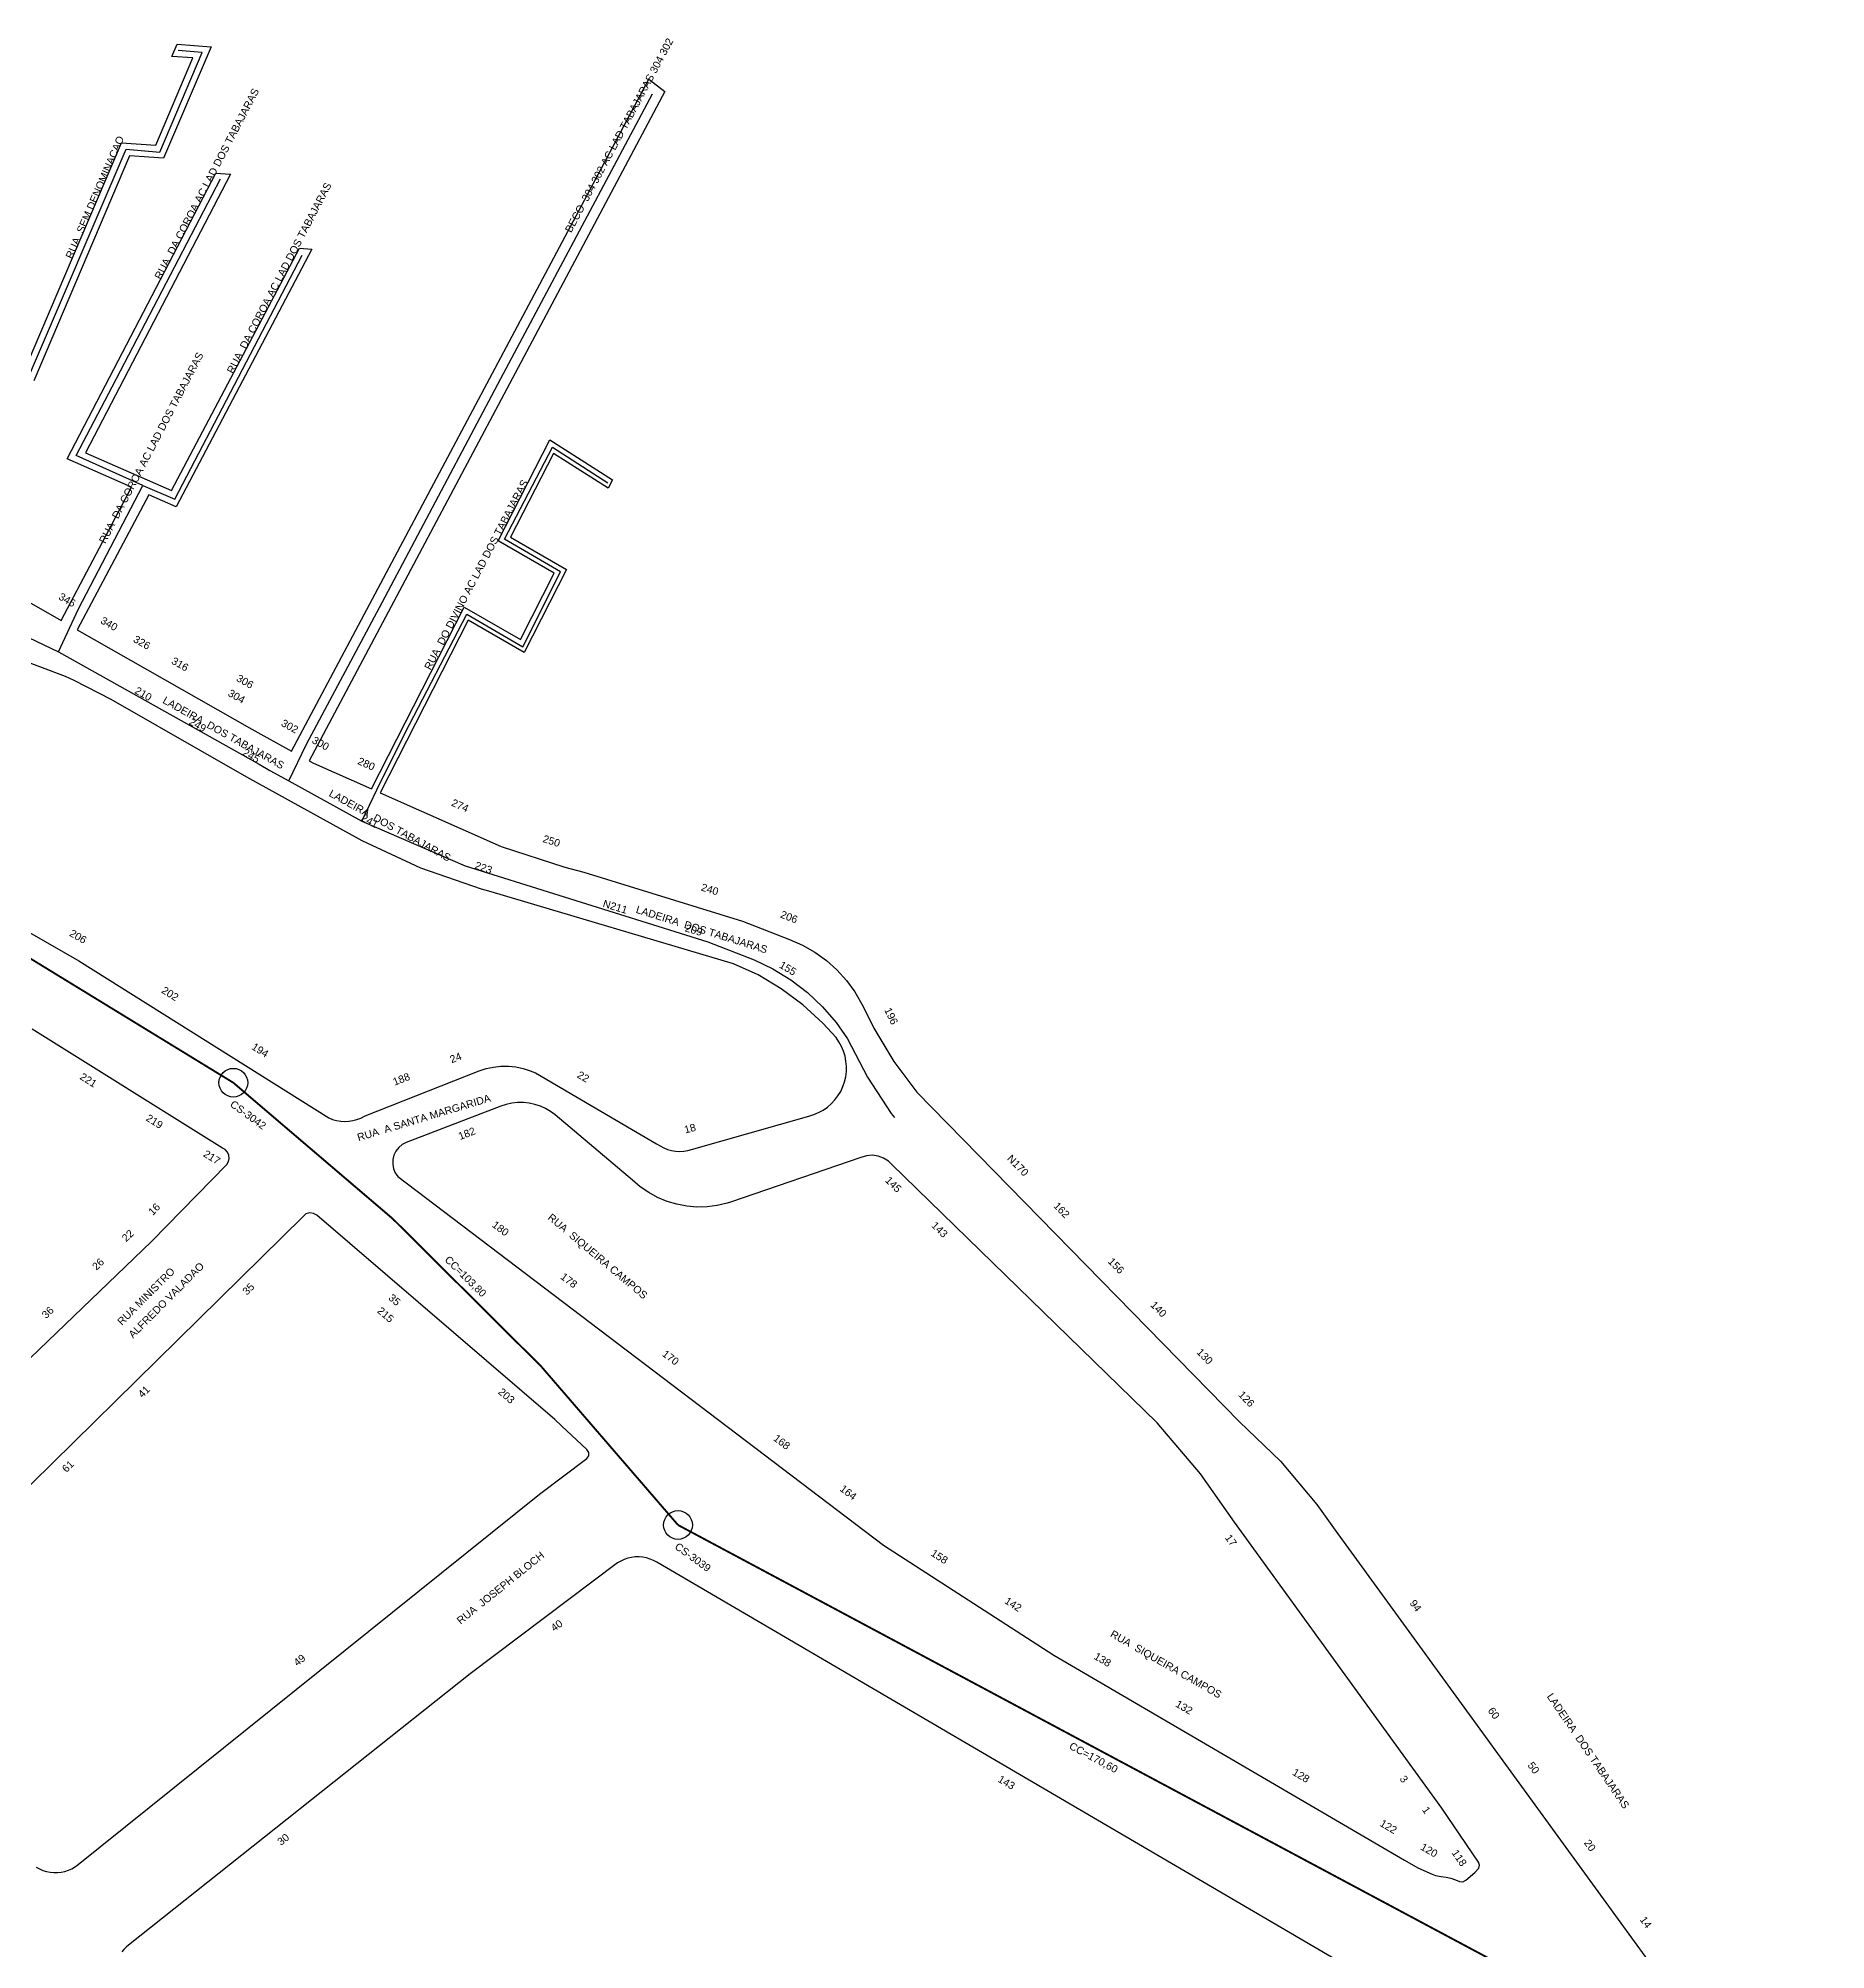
# Model space of a CAD drawing. Header units: millimetres. Extents: x 617751 to 636088, y 68402 to 77988.
# Drawn here: x 629281.1 to 629568.1, y 71843.8 to 72150.7 of the extents above; entities that cross this region are included whole.
import ezdxf

# ---------------------------------------------------------------- set-up
doc = ezdxf.new("R2010")
doc.units = ezdxf.units.MM
doc.header["$LTSCALE"] = 3
doc.header["$MEASUREMENT"] = 0
for name, color, linetype in [('ALINHAMENTO PREDIAL', 120, 'Continuous'), ('CAIXAS SUB.', 7, 'Continuous'), ('METRAGEM', 7, 'Continuous'), ('NOME LOGRADOURO', 252, 'Continuous'), ('NUMERAÇÃO', 7, 'Continuous')]:
    doc.layers.add(name, color=color, linetype=linetype)
doc.styles.add('ARIAL', font='arial.ttf')
doc.styles.get("Standard").update_dxf_attribs({"font": 'arial.ttf'})

msp = doc.modelspace()

# ---------------------------------------------------------------- linework, layer by layer
at = {"color": 1, "const_width": 0.3}
msp.add_lwpolyline([(629548.04, 71800.88), (629524.84, 71836.58), (629383.84, 71911.95, 0.057266), (629312.46, 71982.96), (629200.69, 72051.38), (629138.49, 72090.28), (629134.76, 72092.6)], format="xyb", dxfattribs=at)
at = {"layer": 'ALINHAMENTO PREDIAL'}
for points in [[(629279.1, 72097.67), (629294.53, 72133.88), (629300, 72133.48), (629305.97, 72147.49), (629302.61, 72147.74), (629303.44, 72149.69), (629308.9, 72149.28), (629301.27, 72131.38), (629295.81, 72131.78), (629280.42, 72095.67)], [(629279.1, 72097.67), (629294.53, 72133.88), (629300, 72133.48), (629305.97, 72147.49), (629302.61, 72147.74), (629303.44, 72149.69), (629308.9, 72149.28), (629301.27, 72131.38), (629295.81, 72131.78), (629280.42, 72095.67)], [(629272.23, 72064.36), (629284.81, 72057.19), (629296.14, 72078.57), (629285.78, 72083.12), (629309.64, 72129.01), (629311.98, 72128.84), (629288.72, 72084.11), (629302.55, 72078.03), (629323.08, 72116.94), (629325.08, 72116.8), (629303.26, 72075.44), (629298.89, 72077.36), (629287.42, 72055.7), (629315.45, 72039.73), (629321.81, 72036.2), (629379.17, 72144.11)], [(629272.23, 72064.36), (629284.81, 72057.19), (629296.14, 72078.57), (629285.78, 72083.12), (629309.64, 72129.01), (629311.98, 72128.84), (629288.72, 72084.11), (629302.55, 72078.03), (629323.08, 72116.94), (629325.08, 72116.8), (629303.26, 72075.44), (629298.89, 72077.36), (629287.42, 72055.7), (629315.45, 72039.73), (629321.81, 72036.2), (629379.17, 72144.11)], [(629379.17, 72144.11), (629381.75, 72142.12), (629324.62, 72034.65), (629325.34, 72034.25), (629334.65, 72030.12), (629349.54, 72059.29), (629358.54, 72054.11), (629363.98, 72064.77), (629354.98, 72069.95), (629363.26, 72086.16), (629373.32, 72079.77), (629372.63, 72078.43), (629363.84, 72084.01), (629356.97, 72070.54), (629365.96, 72065.36), (629359.16, 72052.02), (629350.16, 72057.21), (629336.02, 72029.51), (629355.43, 72020.9), (629365.69, 72017.55), (629368.72, 72016.78), (629394.19, 72008.88), (629401.75, 72005.96), (629403.83, 72005.05), (629405.81, 72003.92), (629407.66, 72002.59), (629409.35, 72001.08), (629410.89, 71999.4), (629412.23, 71997.57), (629413.58, 71995.21), (629415.29, 71991.7), (629418.47, 71986.38), (629422.19, 71981.42), (629432.09, 71971.35), (629473.98, 71928.54), (629480.53, 71922.21), (629486.38, 71915.23), (629489.3, 71911.11), (629568.07, 71802.76)], [(629379.17, 72144.11), (629381.75, 72142.12), (629324.62, 72034.65), (629325.34, 72034.25), (629334.65, 72030.12), (629349.54, 72059.29), (629358.54, 72054.11), (629363.98, 72064.77), (629354.98, 72069.95), (629363.26, 72086.16), (629373.32, 72079.77), (629372.63, 72078.43), (629363.84, 72084.01), (629356.97, 72070.54), (629365.96, 72065.36), (629359.16, 72052.02), (629350.16, 72057.21), (629336.02, 72029.51), (629355.43, 72020.9), (629365.69, 72017.55), (629368.72, 72016.78), (629394.19, 72008.88), (629401.75, 72005.96), (629403.83, 72005.05), (629405.81, 72003.92), (629407.66, 72002.59), (629409.35, 72001.08), (629410.89, 71999.4), (629412.23, 71997.57), (629413.58, 71995.21), (629415.29, 71991.7), (629418.47, 71986.38), (629422.19, 71981.42), (629432.09, 71971.35), (629473.98, 71928.54), (629480.53, 71922.21), (629486.38, 71915.23), (629489.3, 71911.11), (629568.07, 71802.76)], [(629247.26, 72025.71), (629287.65, 72002.51), (629327.78, 71977.32), (629328.4, 71977.08), (629329.03, 71976.9), (629329.69, 71976.8), (629330.35, 71976.76), (629331.01, 71976.79), (629331.66, 71976.89), (629332.3, 71977.06), (629332.92, 71977.29), (629333.62, 71977.65), (629351.93, 71984.85), (629353.07, 71985.22), (629354.23, 71985.48), (629355.42, 71985.61), (629356.62, 71985.61), (629357.81, 71985.49), (629358.98, 71985.25), (629360.11, 71984.88), (629360.94, 71984.53), (629380.4, 71973.17), (629380.95, 71972.81), (629381.54, 71972.5), (629382.15, 71972.26), (629382.79, 71972.09), (629383.44, 71971.98), (629384.1, 71971.94), (629384.76, 71971.97), (629385.41, 71972.06), (629386.02, 71972.22), (629404.85, 71977.6), (629405.64, 71977.84), (629406.41, 71978.16), (629407.14, 71978.57), (629407.82, 71979.04), (629408.45, 71979.59), (629409.02, 71980.2), (629409.52, 71980.86), (629409.95, 71981.57), (629410.3, 71982.33), (629410.57, 71983.11), (629410.76, 71983.92), (629410.86, 71984.75), (629410.88, 71985.58), (629410.8, 71986.41), (629410.65, 71987.23), (629410.4, 71988.02), (629410.08, 71988.79), (629409.68, 71989.52), (629409.2, 71990.2), (629407.08, 71992.54), (629403.9, 71995.48), (629400.42, 71998.06), (629396.7, 72000.27), (629392.76, 72002.07), (629353.87, 72013.62), (629352.32, 72014.05), (629342.54, 72017.43), (629333.16, 72021.82), (629314.63, 72032.01), (629292.86, 72044.49), (629286.9, 72047.56), (629285.51, 72048.2), (629273.98, 72052.54)], [(629247.26, 72025.71), (629287.65, 72002.51), (629327.78, 71977.32), (629328.4, 71977.08), (629329.03, 71976.9), (629329.69, 71976.8), (629330.35, 71976.76), (629331.01, 71976.79), (629331.66, 71976.89), (629332.3, 71977.06), (629332.92, 71977.29), (629333.62, 71977.65), (629351.93, 71984.85), (629353.07, 71985.22), (629354.23, 71985.48), (629355.42, 71985.61), (629356.62, 71985.61), (629357.81, 71985.49), (629358.98, 71985.25), (629360.11, 71984.88), (629360.94, 71984.53), (629380.4, 71973.17), (629380.95, 71972.81), (629381.54, 71972.5), (629382.15, 71972.26), (629382.79, 71972.09), (629383.44, 71971.98), (629384.1, 71971.94), (629384.76, 71971.97), (629385.41, 71972.06), (629386.02, 71972.22), (629404.85, 71977.6), (629405.64, 71977.84), (629406.41, 71978.16), (629407.14, 71978.57), (629407.82, 71979.04), (629408.45, 71979.59), (629409.02, 71980.2), (629409.52, 71980.86), (629409.95, 71981.57), (629410.3, 71982.33), (629410.57, 71983.11), (629410.76, 71983.92), (629410.86, 71984.75), (629410.88, 71985.58), (629410.8, 71986.41), (629410.65, 71987.23), (629410.4, 71988.02), (629410.08, 71988.79), (629409.68, 71989.52), (629409.2, 71990.2), (629407.08, 71992.54), (629403.9, 71995.48), (629400.42, 71998.06), (629396.7, 72000.27), (629392.76, 72002.07), (629353.87, 72013.62), (629352.32, 72014.05), (629342.54, 72017.43), (629333.16, 72021.82), (629314.63, 72032.01), (629292.86, 72044.49), (629286.9, 72047.56), (629285.51, 72048.2), (629273.98, 72052.54)], [(629247.26, 72025.71), (629287.65, 72002.51), (629327.78, 71977.32), (629328.4, 71977.08), (629329.03, 71976.9), (629329.69, 71976.8), (629330.35, 71976.76), (629331.01, 71976.79), (629331.66, 71976.89), (629332.3, 71977.06), (629332.92, 71977.29), (629333.62, 71977.65), (629351.93, 71984.85), (629353.07, 71985.22), (629354.23, 71985.48), (629355.42, 71985.61), (629356.62, 71985.61), (629357.81, 71985.49), (629358.98, 71985.25), (629360.11, 71984.88), (629360.94, 71984.53), (629380.4, 71973.17), (629380.95, 71972.81), (629381.54, 71972.5), (629382.15, 71972.26), (629382.79, 71972.09), (629383.44, 71971.98), (629384.1, 71971.94), (629384.76, 71971.97), (629385.41, 71972.06), (629386.02, 71972.22), (629404.85, 71977.6), (629405.64, 71977.84), (629406.41, 71978.16), (629407.14, 71978.57), (629407.82, 71979.04), (629408.45, 71979.59), (629409.02, 71980.2), (629409.52, 71980.86), (629409.95, 71981.57), (629410.3, 71982.33), (629410.57, 71983.11), (629410.76, 71983.92), (629410.86, 71984.75), (629410.88, 71985.58), (629410.8, 71986.41), (629410.65, 71987.23), (629410.4, 71988.02), (629410.08, 71988.79), (629409.68, 71989.52), (629409.2, 71990.2), (629407.08, 71992.54), (629403.9, 71995.48), (629400.42, 71998.06), (629396.7, 72000.27), (629392.76, 72002.07), (629353.87, 72013.62), (629352.32, 72014.05), (629342.54, 72017.43), (629333.16, 72021.82), (629314.63, 72032.01), (629292.86, 72044.49), (629286.9, 72047.56), (629285.51, 72048.2), (629273.98, 72052.54)], [(629261.83, 71921.45), (629299.35, 71957.45), (629311.43, 71969.84), (629311.69, 71970.3), (629311.8, 71970.82), (629311.74, 71971.34), (629311.52, 71971.83), (629311.16, 71972.22), (629310.7, 71972.48), (629280.17, 71991.57)], [(629338.86, 71967.88), (629416.82, 71908.7), (629444.15, 71891.04), (629500.46, 71858.14), (629502.61, 71856.91), (629504.88, 71855.91), (629505.45, 71855.7), (629506.32, 71855.52), (629507.12, 71855.42), (629507.9, 71855.24), (629508.66, 71854.97), (629509.29, 71854.7), (629509.83, 71854.67), (629510.32, 71854.92), (629511.75, 71856.17), (629512.38, 71856.83), (629512.48, 71857.34), (629512.31, 71857.83), (629506.43, 71866.46), (629473.14, 71912.42), (629467.73, 71920.18), (629460.73, 71928.36), (629418.13, 71969.91), (629417.62, 71970.37), (629416.83, 71970.86), (629415.95, 71971.18), (629415.02, 71971.31), (629414.09, 71971.24), (629413.19, 71970.98), (629392.26, 71963.8), (629391.72, 71963.63), (629390.13, 71963.25), (629388.51, 71963.04), (629386.88, 71963), (629385.25, 71963.14), (629383.64, 71963.44), (629382.08, 71963.91), (629380.57, 71964.53), (629379.14, 71965.32), (629377.79, 71966.25), (629376.55, 71967.31), (629364.14, 71977.78), (629363.39, 71978.33), (629362.59, 71978.8), (629361.74, 71979.18), (629360.86, 71979.47), (629359.95, 71979.67), (629359.03, 71979.77), (629358.1, 71979.78), (629357.17, 71979.68), (629356.26, 71979.49), (629355.38, 71979.21), (629340.2, 71973.37), (629339.56, 71973.03), (629339, 71972.56), (629338.55, 71971.98), (629338.24, 71971.32), (629338.06, 71970.61), (629338.04, 71969.88), (629338.17, 71969.16), (629338.45, 71968.48), (629338.86, 71967.88)], [(629280.82, 71857.04), (629281.34, 71856.74), (629281.88, 71856.5), (629282.46, 71856.32), (629283.04, 71856.2), (629283.64, 71856.14), (629284.24, 71856.14), (629284.83, 71856.21), (629285.42, 71856.34), (629285.99, 71856.52), (629286.53, 71856.77), (629287.29, 71857.24), (629361.62, 71916.92), (629369.22, 71922.62), (629369.5, 71923.06), (629369.52, 71923.58), (629369.22, 71924.09), (629365.14, 71927.89), (629364.05, 71928.89), (629325.86, 71961.67), (629325.33, 71961.99), (629324.72, 71962.08), (629324.12, 71961.9), (629323.65, 71961.5), (629259.98, 71898.89)], [(629492.48, 71840.39), (629380.42, 71905.97), (629379.92, 71906.24), (629379.37, 71906.48), (629378.79, 71906.66), (629378.19, 71906.78), (629377.59, 71906.83), (629376.98, 71906.82), (629376.38, 71906.75), (629375.79, 71906.61), (629375.21, 71906.42), (629374.66, 71906.16), (629374.14, 71905.85), (629350.47, 71888.08), (629295.66, 71844.49), (629295.26, 71844.18), (629294.9, 71843.82), (629294.57, 71843.43)]]:
    msp.add_lwpolyline(points, dxfattribs=at)
at = {"layer": 'CAIXAS SUB.', "color": 5}
for centre in [(629312.46, 71982.96), (629383.84, 71911.95)]:
    msp.add_circle(centre, 2.31, dxfattribs=at)
at = {"layer": 'NOME LOGRADOURO'}
for points in [[(629235.47, 72075.49), (629239.18, 72083.16), (629245.95, 72096.79), (629279.73, 72096.61), (629295.28, 72132.86), (629300.67, 72132.37), (629307.44, 72148.38), (629303.58, 72148.71)], [(629321.35, 72031.41), (629324.19, 72037.3), (629336.36, 72060.04), (629355.42, 72096.01), (629379.73, 72141.71)], [(629297.94, 72078.87), (629287.23, 72083.69), (629293, 72094.67), (629310.39, 72128.06)], [(629297.94, 72078.87), (629303.09, 72076.67), (629323.52, 72115.81)], [(629333.07, 72024.94), (629335.57, 72030.1), (629340.04, 72039.12), (629349.95, 72058.19), (629358.93, 72052.94), (629364.96, 72064.99), (629355.98, 72070.24), (629363.68, 72085), (629372.59, 72079.3)], [(629284.39, 72052.16), (629287.63, 72059.05), (629297.94, 72078.87)], [(629235.47, 72075.49), (629284.39, 72052.16)], [(629284.39, 72052.16), (629316.63, 72034.1), (629318.33, 72033.09), (629321.35, 72031.41)], [(629321.35, 72031.41), (629333.07, 72024.94)], [(629333.07, 72024.94), (629349.69, 72017.76), (629364.71, 72013.06), (629388.65, 72005.57), (629396.04, 72002.68), (629399.07, 72001.25), (629401.94, 71999.5), (629404.6, 71997.47), (629407.04, 71995.17), (629409.23, 71992.63), (629411.04, 71990.03), (629414.25, 71983.85), (629418.08, 71978.03), (629418.6, 71977.4)]]:
    msp.add_lwpolyline(points, dxfattribs=at)

# ---------------------------------------------------------------- texts
at = {"layer": 'CAIXAS SUB.', "color": 5, "style": 'ARIAL'}
for s, p in [('CS-3042', (629311.82, 71979.26)), ('CS-3039', (629383.2, 71908.24))]:
    msp.add_text(s, height=1.2, rotation=323.9533, dxfattribs=at).set_placement(p)
at = {"layer": 'METRAGEM', "color": 3, "style": 'ARIAL'}
for s, rotation, p in [('CC=103,80', 315.4033, (629346.29, 71954.43)), ('CC=170,60', 331.877, (629446.51, 71876.09))]:
    msp.add_text(s, height=1.2, rotation=rotation, dxfattribs=at).set_placement(p)
at = {"layer": 'NOME LOGRADOURO'}
for s, rotation, p in [('BECO  304 302 AC LAD TABAJARAS 304 302', 61.9836, (629366.69, 72119.33)), ('RUA  DA COROA AC LAD DOS TABAJARAS', 62.4916, (629300.81, 72111.82)), ('RUA  SEM DENOMINACAO', 66.7687, (629286.59, 72115.13)), ('RUA  DA COROA AC LAD DOS TABAJARAS', 62.4424, (629312.42, 72096.7)), ('RUA  DA COROA AC LAD DOS TABAJARAS', 62.52, (629291.9, 72069.42)), ('RUA  DO DIVINO AC LAD DOS TABAJARAS', 62.53, (629344.11, 72049.12)), ('LADEIRA  DOS TABAJARAS', 330.75, (629301, 72044)), ('LADEIRA  DOS TABAJARAS', 331.11, (629327.69, 72029.05)), ('LADEIRA  DOS TABAJARAS', 342.63, (629376.98, 72010.27)), ('RUA  A SANTA MARGARIDA', 16.7527, (629332.56, 71973.57)), ('RUA  SIQUEIRA CAMPOS', 319.9649, (629362.82, 71961.14)), ('RUA MINISTRO', 45.0453, (629294.56, 71943.92)), ('ALFREDO VALADAO', 45.0453, (629296.36, 71941.86)), ('RUA  JOSEPH BLOCH', 38.8388, (629348.94, 71895.94)), ('RUA  SIQUEIRA CAMPOS', 330.2901, (629453.1, 71894.09)), ('LADEIRA  DOS TABAJARAS', 304.2902, (629523.24, 71884.43))]:
    msp.add_text(s, height=1.2, rotation=rotation, dxfattribs=at).set_placement(p)
at = {"layer": 'NUMERAÇÃO'}
for s, rotation, p in [('346', 330.3078, (629284.29, 72060.65)), ('340', 330.3078, (629291.02, 72056.82)), ('326', 330.3078, (629296.27, 72053.82)), ('316', 330.3078, (629302.4, 72050.33)), ('306', 330.3078, (629312.83, 72047.55)), ('210', 330.1607, (629296.51, 72045.57)), ('304', 330.3078, (629311.47, 72045.16)), ('249', 330.1607, (629305.23, 72040.58)), ('302', 330.992, (629320.01, 72040.34)), ('300', 330.992, (629324.96, 72037.6)), ('245', 330.1607, (629313.83, 72035.65)), ('280', 336.0625, (629332.3, 72034.17)), ('274', 336.0625, (629347.34, 72027.49)), ('241', 331.1781, (629332.84, 72025.14)), ('250', 341.9085, (629362.02, 72021.64)), ('223', 340.925, (629351.11, 72017.38)), ('240', 342.759, (629387.44, 72013.85)), ('N211', 343.4507, (629371.67, 72011.21)), ('206', 338.8706, (629400.15, 72009.52)), ('206', 330.1086, (629286.04, 72006.61)), ('209', 343.4507, (629384.86, 72007.29)), ('155', 329.2703, (629399.97, 72001.53)), ('202', 327.8668, (629300.82, 71997.49)), ('196', 295.9416, (629416.91, 71994.66)), ('194', 327.8668, (629315.27, 71988.43)), ('24', 21.477, (629347.5, 71986.07)), ('221', 327.9666, (629287.7, 71983.62)), ('188', 21.477, (629338.35, 71982.47)), ('22', 329.7099, (629367.52, 71983.88)), ('219', 327.9666, (629298.31, 71976.98)), ('18', 14.7051, (629385.01, 71974.8)), ('182', 21.0456, (629348.85, 71973.75)), ('217', 327.9666, (629307.52, 71971.22)), ('N170', 314.3545, (629436.57, 71970.7)), ('145', 315.6924, (629416.99, 71967.18)), ('16', 45.7293, (629299.53, 71961.57)), ('162', 314.3545, (629444.01, 71963.1)), ('22', 43.8378, (629295.26, 71957.33)), ('180', 322.7761, (629353.88, 71959.93)), ('143', 315.6924, (629424.42, 71959.93)), ('26', 43.8378, (629290.49, 71952.76)), ('156', 314.3545, (629452.76, 71954.16)), ('178', 322.7761, (629364.86, 71951.59)), ('35', 44.5416, (629314.63, 71948.77)), ('35', 319.3632, (629337.24, 71948.26)), ('36', 43.8378, (629282.41, 71945)), ('215', 319.3632, (629335.45, 71946.17)), ('140', 314.3545, (629459.58, 71947.19)), ('170', 322.7761, (629381.18, 71939.2)), ('130', 314.3545, (629467, 71939.61)), ('41', 44.5416, (629297.86, 71932.28)), ('203', 319.3632, (629354.86, 71933.15)), ('126', 314.3545, (629473.69, 71932.77)), ('168', 322.7761, (629399.03, 71925.65)), ('61', 44.5416, (629285.67, 71920.29)), ('164', 322.7761, (629409.7, 71917.55)), ('17', 305.8893, (629471.57, 71909.9)), ('158', 327.1051, (629424.31, 71907.13)), ('142', 327.1051, (629436.14, 71899.48)), ('94', 305.9896, (629501.21, 71899.4)), ('40', 36.908, (629363.97, 71894.77)), ('49', 38.779, (629322.73, 71889.21)), ('138', 329.6884, (629450.49, 71890.52)), ('132', 329.6884, (629463.58, 71882.87)), ('60', 305.9896, (629513.76, 71882.14)), ('128', 329.6884, (629482.34, 71871.91)), ('50', 305.9896, (629520.14, 71873.37)), ('143', 329.6475, (629435.06, 71870.8)), ('3', 305.8893, (629499.61, 71871.18)), ('1', 305.8893, (629503.22, 71866.2)), ('122', 329.6884, (629496.37, 71863.71)), ('30', 38.5145, (629320.11, 71860.42)), ('120', 330.2115, (629502.9, 71859.91)), ('118', 304.2401, (629507.97, 71859.32)), ('20', 305.9896, (629529.19, 71860.91)), ('14', 305.9896, (629538.16, 71848.58))]:
    msp.add_text(s, height=1.2, rotation=rotation, dxfattribs=at).set_placement(p)

doc.saveas('drawing.dxf')
